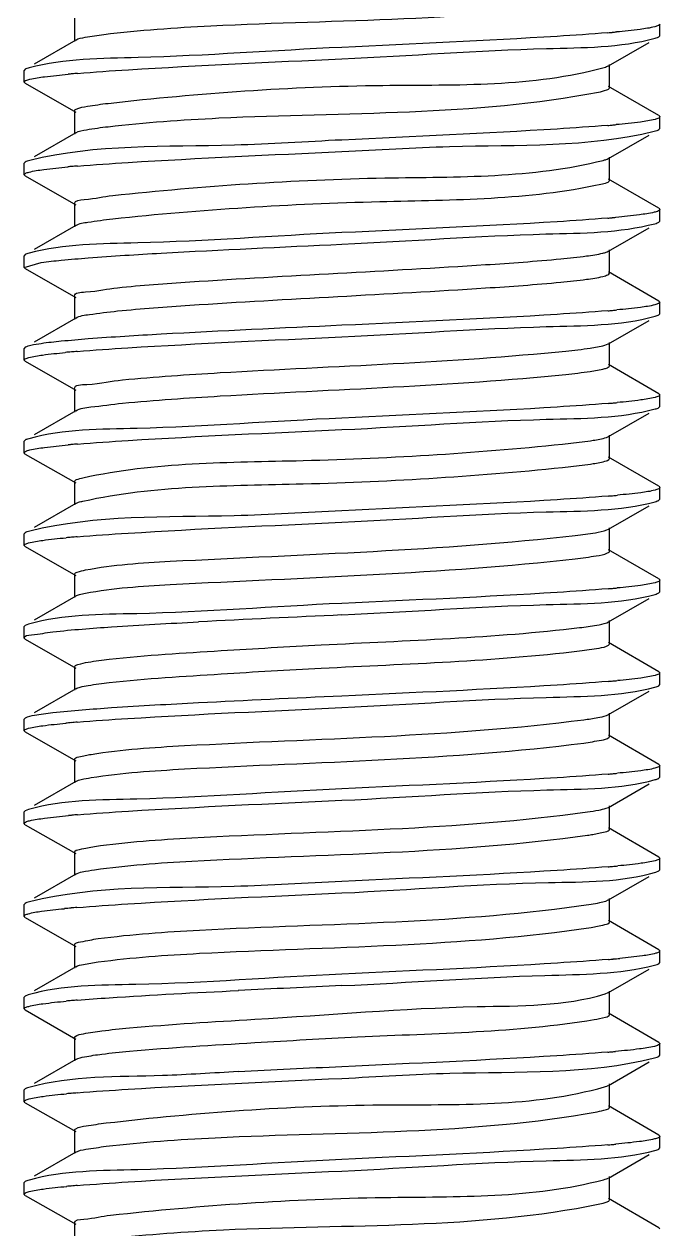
# Model space of a CAD drawing. Extents: x 1247970 to 1725648, y 860327 to 1277876.
# Drawn here: x 1330866.7 to 1330928.2, y 1200200.3 to 1200316.9 of the extents above; entities that cross this region are included whole.
import ezdxf

# ---------------------------------------------------------------- set-up
doc = ezdxf.new("R2010")
doc.units = 0
doc.header["$LTSCALE"] = 1000
doc.header["$MEASUREMENT"] = 0
doc.layers.get('0').update_dxf_attribs({"color": 254})
doc.layers.add('TK', color=4, linetype='Continuous')

# ---------------------------------------------------------------- blocks, each defined once
blk = doc.blocks.new('A$C63786A89')
at = {"linetype": 'Continuous'}
for p, q in [((-2145.46, 7673.76), (-2145.46, 7671.5)), ((-2088.8, 7672.06), (-2088.8, 7673.18)), ((-2088.9, 7671.94), (-2088.8, 7672.06)), ((-2145.34, 7671.64), (-2149.36, 7669.31)), ((-2093.79, 7669.14), (-2089.85, 7671.4)), ((-2150.23, 7668.81), (-2150.33, 7668.69)), ((-2150.33, 7667.57), (-2150.33, 7668.69)), ((-2093.67, 7667.02), (-2093.67, 7669.27)), ((-2150.23, 7667.46), (-2150.33, 7667.57)), ((-2150.23, 7667.46), (-2145.34, 7664.65)), ((-2088.9, 7664.32), (-2093.79, 7667.15)), ((-2145.46, 7664.79), (-2145.46, 7662.53)), ((-2088.9, 7664.32), (-2088.8, 7664.21)), ((-2088.8, 7663.09), (-2088.8, 7664.21)), ((-2145.34, 7662.67), (-2149.36, 7660.34)), ((-2088.9, 7662.97), (-2088.8, 7663.09)), ((-2093.79, 7660.16), (-2089.85, 7662.43)), ((-2093.67, 7658.04), (-2093.67, 7660.3)), ((-2150.23, 7659.83), (-2150.33, 7659.72)), ((-2150.33, 7658.6), (-2150.33, 7659.72)), ((-2150.23, 7658.48), (-2150.33, 7658.6)), ((-2150.23, 7658.48), (-2145.34, 7655.68)), ((-2088.9, 7655.35), (-2093.79, 7658.18)), ((-2145.46, 7655.81), (-2145.46, 7653.56)), ((-2088.9, 7655.35), (-2088.8, 7655.23)), ((-2088.8, 7654.11), (-2088.8, 7655.23)), ((-2145.34, 7653.69), (-2149.36, 7651.36)), ((-2093.79, 7651.19), (-2089.85, 7653.46)), ((-2088.9, 7654), (-2088.8, 7654.11)), ((-2093.67, 7649.07), (-2093.67, 7651.33)), ((-2150.23, 7650.86), (-2150.33, 7650.75)), ((-2150.33, 7649.63), (-2150.33, 7650.75)), ((-2150.33, 7649.63), (-2148.67, 7650.1)), ((-2150.23, 7649.51), (-2150.33, 7649.63)), ((-2150.23, 7649.51), (-2145.34, 7646.7)), ((-2088.9, 7646.37), (-2093.79, 7649.21)), ((-2145.46, 7646.84), (-2145.46, 7644.59)), ((-2088.9, 7646.37), (-2088.8, 7646.26)), ((-2088.8, 7645.14), (-2088.8, 7646.26)), ((-2088.9, 7645.02), (-2088.8, 7645.14)), ((-2145.34, 7644.72), (-2149.36, 7642.39)), ((-2093.79, 7642.22), (-2089.85, 7644.48)), ((-2150.23, 7641.89), (-2150.33, 7641.77)), ((-2150.33, 7640.65), (-2150.33, 7641.77)), ((-2094.14, 7642.09), (-2093.8, 7642.22)), ((-2093.67, 7640.1), (-2093.67, 7642.35)), ((-2150.23, 7640.54), (-2150.33, 7640.65)), ((-2150.23, 7640.54), (-2145.34, 7637.73)), ((-2088.9, 7637.4), (-2093.79, 7640.23)), ((-2145.46, 7637.87), (-2145.46, 7635.61)), ((-2088.9, 7637.4), (-2088.8, 7637.29)), ((-2088.8, 7636.17), (-2088.8, 7637.29)), ((-2145.34, 7635.75), (-2149.36, 7633.42)), ((-2088.9, 7636.05), (-2088.8, 7636.17)), ((-2093.79, 7633.24), (-2089.85, 7635.51)), ((-2150.23, 7632.91), (-2150.33, 7632.8)), ((-2150.33, 7631.68), (-2150.33, 7632.8)), ((-2093.98, 7633.16), (-2093.79, 7633.24)), ((-2093.67, 7631.13), (-2093.67, 7633.38)), ((-2150.23, 7631.56), (-2150.33, 7631.68)), ((-2150.23, 7631.56), (-2145.34, 7628.76)), ((-2088.9, 7628.43), (-2093.79, 7631.26)), ((-2145.46, 7628.9), (-2145.46, 7626.64)), ((-2088.9, 7628.43), (-2088.8, 7628.31)), ((-2088.8, 7627.19), (-2088.8, 7628.31)), ((-2145.34, 7626.78), (-2149.36, 7624.45)), ((-2093.79, 7624.27), (-2089.85, 7626.54)), ((-2088.9, 7627.08), (-2088.8, 7627.19)), ((-2093.93, 7624.21), (-2093.79, 7624.27)), ((-2093.67, 7622.15), (-2093.67, 7624.41)), ((-2150.23, 7623.94), (-2150.33, 7623.83)), ((-2150.33, 7622.71), (-2150.33, 7623.83)), ((-2150.23, 7622.59), (-2150.33, 7622.71)), ((-2150.23, 7622.59), (-2145.34, 7619.79)), ((-2088.9, 7619.46), (-2093.79, 7622.29)), ((-2145.46, 7619.92), (-2145.46, 7617.67)), ((-2088.9, 7619.46), (-2088.8, 7619.34)), ((-2088.9, 7618.11), (-2088.8, 7618.22)), ((-2088.8, 7618.22), (-2088.8, 7619.34)), ((-2145.34, 7617.8), (-2149.36, 7615.47)), ((-2093.79, 7615.3), (-2089.85, 7617.57)), ((-2150.23, 7614.97), (-2150.33, 7614.85)), ((-2150.33, 7613.73), (-2150.33, 7614.85)), ((-2149.91, 7615.09), (-2150.23, 7614.97)), ((-2093.95, 7615.23), (-2093.79, 7615.3)), ((-2093.67, 7613.18), (-2093.67, 7615.44)), ((-2150.23, 7613.62), (-2150.33, 7613.73)), ((-2150.23, 7613.62), (-2145.34, 7610.81)), ((-2088.9, 7610.48), (-2093.79, 7613.32)), ((-2093.77, 7613.06), (-2093.7, 7613.11)), ((-2093.7, 7613.11), (-2093.68, 7613.18)), ((-2145.46, 7610.95), (-2145.46, 7608.69)), ((-2088.9, 7610.48), (-2088.8, 7610.37)), ((-2088.8, 7609.25), (-2088.8, 7610.37)), ((-2088.9, 7609.13), (-2088.8, 7609.25)), ((-2145.34, 7608.83), (-2149.36, 7606.5)), ((-2093.79, 7606.33), (-2089.85, 7608.59)), ((-2150.23, 7606), (-2150.33, 7605.88)), ((-2150.33, 7604.76), (-2150.33, 7605.88)), ((-2093.98, 7606.25), (-2093.79, 7606.33)), ((-2093.67, 7604.21), (-2093.67, 7606.46)), ((-2150.23, 7604.65), (-2150.33, 7604.76)), ((-2150.23, 7604.65), (-2145.34, 7601.84)), ((-2088.9, 7601.51), (-2093.79, 7604.34)), ((-2093.71, 7604.13), (-2093.67, 7604.21)), ((-2145.46, 7601.98), (-2145.46, 7599.72)), ((-2088.9, 7601.51), (-2088.8, 7601.4)), ((-2088.8, 7600.28), (-2088.8, 7601.4)), ((-2145.34, 7599.86), (-2149.36, 7597.53)), ((-2093.79, 7597.35), (-2089.85, 7599.62)), ((-2088.9, 7600.16), (-2088.8, 7600.28)), ((-2094.01, 7597.26), (-2093.79, 7597.35)), ((-2093.67, 7595.23), (-2093.67, 7597.49)), ((-2150.23, 7597.02), (-2150.33, 7596.91)), ((-2150.33, 7595.79), (-2150.33, 7596.91)), ((-2149.9, 7597.15), (-2150.23, 7597.02)), ((-2150.23, 7595.67), (-2150.33, 7595.79)), ((-2150.23, 7595.67), (-2145.34, 7592.87)), ((-2088.9, 7592.54), (-2093.79, 7595.37)), ((-2145.46, 7593), (-2145.46, 7590.75)), ((-2088.9, 7592.54), (-2088.8, 7592.42)), ((-2088.8, 7591.3), (-2088.8, 7592.42)), ((-2145.34, 7590.88), (-2149.36, 7588.55)), ((-2093.79, 7588.38), (-2089.85, 7590.65)), ((-2089.19, 7591.08), (-2088.91, 7591.19)), ((-2088.9, 7591.19), (-2088.8, 7591.3)), ((-2150.23, 7588.05), (-2150.33, 7587.94)), ((-2150.33, 7586.82), (-2150.33, 7587.94)), ((-2094.05, 7588.28), (-2093.8, 7588.38)), ((-2093.67, 7586.26), (-2093.67, 7588.52)), ((-2150.23, 7586.7), (-2150.33, 7586.82)), ((-2150.23, 7586.7), (-2145.34, 7583.89)), ((-2088.9, 7583.56), (-2093.79, 7586.4)), ((-2145.46, 7584.03), (-2145.46, 7581.78)), ((-2088.9, 7583.56), (-2088.8, 7583.45)), ((-2088.8, 7582.33), (-2088.8, 7583.45)), ((-2088.9, 7582.21), (-2088.8, 7582.33)), ((-2145.34, 7581.91), (-2149.36, 7579.58)), ((-2093.79, 7579.41), (-2089.85, 7581.67)), ((-2150.23, 7579.08), (-2150.33, 7578.96)), ((-2150.33, 7577.84), (-2150.33, 7578.96)), ((-2149.94, 7579.19), (-2150.23, 7579.08)), ((-2094.1, 7579.29), (-2093.8, 7579.41)), ((-2093.67, 7577.29), (-2093.67, 7579.54)), ((-2150.23, 7577.73), (-2150.33, 7577.84)), ((-2150.23, 7577.73), (-2145.34, 7574.92)), ((-2088.9, 7574.59), (-2093.79, 7577.42)), ((-2145.46, 7575.06), (-2145.46, 7572.8)), ((-2088.9, 7574.59), (-2088.8, 7574.48)), ((-2088.8, 7573.36), (-2088.8, 7574.48)), ((-2145.34, 7572.94), (-2149.36, 7570.61)), ((-2088.9, 7573.24), (-2088.8, 7573.36)), ((-2093.79, 7570.43), (-2089.85, 7572.7)), ((-2093.67, 7568.32), (-2093.67, 7570.57)), ((-2150.23, 7570.1), (-2150.33, 7569.99)), ((-2150.33, 7568.87), (-2150.33, 7569.99)), ((-2150.23, 7568.75), (-2150.33, 7568.87)), ((-2150.23, 7568.75), (-2145.34, 7565.95)), ((-2088.9, 7565.62), (-2093.79, 7568.45)), ((-2145.46, 7566.09), (-2145.46, 7563.83)), ((-2088.9, 7565.62), (-2088.8, 7565.5)), ((-2088.8, 7564.38), (-2088.8, 7565.5)), ((-2145.34, 7563.97), (-2149.36, 7561.64)), ((-2093.79, 7561.46), (-2089.85, 7563.73)), ((-2088.9, 7564.27), (-2088.8, 7564.38)), ((-2150.23, 7561.13), (-2150.33, 7561.02)), ((-2093.67, 7559.34), (-2093.67, 7561.6)), ((-2150.33, 7559.9), (-2150.33, 7561.02)), ((-2150.23, 7559.78), (-2150.33, 7559.9)), ((-2150.23, 7559.78), (-2145.34, 7556.98)), ((-2088.9, 7556.65), (-2093.79, 7559.48)), ((-2145.46, 7557.11), (-2145.46, 7554.86)), ((-2088.9, 7556.65), (-2088.8, 7556.53))]:
    blk.add_line(p, q, dxfattribs=at)
for centre, radius, start, end in [((-2104.19, 7794.73), 122.82, 274.8381, 275.0339), ((-2102.76, 7778.51), 106.53, 275.0336, 275.2521), ((-2134.69, 7543.1), 125.75, 94.7803, 95.0246), ((-2136.25, 7560.85), 107.93, 95.0262, 95.2196), ((-2104.2, 7785.81), 122.88, 274.8375, 275.0325), ((-2102.79, 7769.86), 106.86, 275.0324, 275.2433), ((-2136.34, 7552.87), 106.94, 95.0306, 95.2432), ((-2134.72, 7534.49), 125.39, 94.7835, 95.0294), ((-2104.23, 7777.24), 123.28, 274.8336, 275.0273), ((-2102.89, 7761.97), 107.94, 275.0276, 275.2181), ((-2104.17, 7767.57), 122.58, 274.8407, 275.0379), ((-2102.69, 7750.76), 105.7, 275.0371, 275.273), ((-2136.81, 7540.2), 101.64, 95.0519, 95.3822), ((-2134.83, 7517.83), 124.09, 94.7947, 95.0536), ((-2104.14, 7758.31), 122.29, 274.8438, 275.0424), ((-2102.6, 7740.83), 104.74, 275.0412, 275.2973), ((-2136.27, 7525.23), 107.66, 95.0273, 95.2265), ((-2134.7, 7507.28), 125.68, 94.7809, 95.0259), ((-2102.57, 7731.55), 104.43, 275.0424, 275.3055), ((-2104.14, 7749.26), 122.21, 274.8446, 275.0438), ((-2136.66, 7520.56), 103.34, 95.0456, 95.3349), ((-2134.81, 7499.6), 124.38, 94.793, 95.0462), ((-2104.15, 7740.41), 122.33, 274.8434, 275.0417), ((-2102.61, 7723.03), 104.89, 275.0406, 275.2934), ((-2006.94, 5132.9), 2485.63, 92.59713, 92.91783), ((-2104.14, 7731.37), 122.26, 274.8441, 275.0429), ((-2102.59, 7713.79), 104.62, 275.0417, 275.3005), ((-2006.94, 5125.05), 2485.63, 92.59713, 92.91783), ((-2136.74, 7503.53), 102.42, 95.0489, 95.3603), ((-2134.82, 7481.79), 124.24, 94.7936, 95.0501), ((-2104.14, 7722.39), 122.26, 274.8441, 275.0431), ((-2102.59, 7704.78), 104.58, 275.0418, 275.3018), ((-2136.19, 7488.35), 108.65, 95.0232, 95.2026), ((-2134.67, 7471.1), 125.97, 94.778, 95.0214), ((-2099.49, 7621.3), 26.9, 277.861, 278.9595), ((-2104.12, 7713.14), 121.98, 274.8467, 275.048), ((-2102.49, 7694.74), 103.51, 275.0461, 275.3297), ((-2137.01, 7488.52), 99.47, 95.061, 95.4411), ((-2134.9, 7464.72), 123.37, 94.8022, 95.0644), ((-2104.01, 7702.95), 120.76, 274.8596, 275.0681), ((-2102.11, 7681.6), 99.32, 275.0631, 275.4435), ((-1947.56, 3836.04), 3748, 92.63046, 92.78407), ((-2136.63, 7475.45), 103.59, 95.047, 95.3287), ((-2134.82, 7454.94), 124.18, 94.795, 95.0474), ((-2104.25, 7696.73), 123.52, 274.8308, 275.0237), ((-2102.96, 7682.01), 108.74, 275.0242, 275.1987), ((-1947.56, 3828.18), 3748, 92.63046, 92.78407), ((-2136.56, 7465.59), 104.48, 95.0407, 95.3058), ((-2134.78, 7445.38), 124.76, 94.7892, 95.0407), ((-2104.23, 7687.53), 123.3, 274.8333, 275.0272), ((-2102.89, 7672.27), 107.98, 275.0275, 275.2174), ((-2136.55, 7456.5), 104.6, 95.0403, 95.3027), ((-2134.78, 7436.4), 124.77, 94.7894, 95.0402)]:
    blk.add_arc(centre, radius, start, end, dxfattribs=at)
for points, knots in [([(-2142.62, 7672.18), (-2139.18, 7672.6), (-2123.31, 7673.71), (-2107.29, 7673.41), (-2095.03, 7675.53)], [0, 0, 0, 0, 0.218003, 1, 1, 1, 1]), ([(-2088.8, 7673.18), (-2088.8, 7673.12), (-2089.01, 7672.99), (-2089.18, 7672.95), (-2089.3, 7672.92)], [0, 0, 0, 0, 0.311888, 1, 1, 1, 1]), ([(-2145.34, 7671.64), (-2145.07, 7671.8), (-2144.13, 7671.96), (-2143.22, 7672.11), (-2142.62, 7672.18)], [0, 0, 0, 0, 0.345138, 1, 1, 1, 1]), ([(-2093.83, 7672.35), (-2095.47, 7672.21), (-2104.04, 7671.63), (-2112.63, 7671.26), (-2119.57, 7670.93)], [0, 0, 0, 0, 0.191341, 1, 1, 1, 1]), ([(-2089.3, 7672.92), (-2089.77, 7672.8), (-2091.01, 7672.62), (-2092.25, 7672.49), (-2093.01, 7672.42)], [0, 0, 0, 0, 0.384703, 1, 1, 1, 1]), ([(-2089.27, 7671.81), (-2089.19, 7671.83), (-2089.07, 7671.87), (-2088.95, 7671.92), (-2088.91, 7671.94)], [0, 0, 0, 0, 0.579866, 1, 1, 1, 1]), ([(-2119.57, 7670.93), (-2126.15, 7670.63), (-2136.18, 7669.85), (-2146.43, 7669.84), (-2149.84, 7668.95)], [0, 0, 0, 0, 0.650962, 1, 1, 1, 1]), ([(-2119.57, 7669.82), (-2112.97, 7670.12), (-2102.94, 7670.92), (-2092.67, 7670.9), (-2089.27, 7671.81)], [0, 0, 0, 0, 0.65221, 1, 1, 1, 1]), ([(-2145.17, 7668.41), (-2143.53, 7668.55), (-2135, 7669.12), (-2126.46, 7669.5), (-2119.57, 7669.82)], [0, 0, 0, 0, 0.192343, 1, 1, 1, 1]), ([(-2149.84, 7668.95), (-2149.92, 7668.93), (-2150.05, 7668.89), (-2150.18, 7668.83), (-2150.23, 7668.81)], [0, 0, 0, 0, 0.583547, 1, 1, 1, 1]), ([(-2142.2, 7665.51), (-2133.38, 7666.51), (-2117.46, 7667.65), (-2101.11, 7667.08), (-2094.2, 7668.99)], [0, 0, 0, 0, 0.553342, 1, 1, 1, 1]), ([(-2094.2, 7668.99), (-2094.12, 7669.01), (-2093.98, 7669.05), (-2093.85, 7669.11), (-2093.8, 7669.14)], [0, 0, 0, 0, 0.576604, 1, 1, 1, 1]), ([(-2150.33, 7667.57), (-2150.33, 7667.64), (-2150.1, 7667.76), (-2149.92, 7667.81), (-2149.78, 7667.84)], [0, 0, 0, 0, 0.308588, 1, 1, 1, 1]), ([(-2149.78, 7667.84), (-2149.31, 7667.96), (-2148.07, 7668.13), (-2146.83, 7668.26), (-2146.07, 7668.33)], [0, 0, 0, 0, 0.388326, 1, 1, 1, 1]), ([(-2142.2, 7663.25), (-2138.64, 7663.66), (-2122.83, 7664.8), (-2106.81, 7664.29), (-2094.76, 7666.6)], [0, 0, 0, 0, 0.226252, 1, 1, 1, 1]), ([(-2094.76, 7666.6), (-2094.49, 7666.65), (-2094.17, 7666.73), (-2093.68, 7666.9), (-2093.68, 7667.02)], [0, 0, 0, 0, 0.70944, 1, 1, 1, 1]), ([(-2145.46, 7664.79), (-2145.46, 7664.82), (-2145.41, 7664.89), (-2145.33, 7664.93), (-2145.29, 7664.95)], [0, 0, 0, 0, 0.376387, 1, 1, 1, 1]), ([(-2145.29, 7664.95), (-2144.95, 7665.11), (-2143.9, 7665.29), (-2142.87, 7665.43), (-2142.2, 7665.51)], [0, 0, 0, 0, 0.353774, 1, 1, 1, 1]), ([(-2089.27, 7663.96), (-2089.73, 7663.83), (-2090.99, 7663.65), (-2092.25, 7663.52), (-2093.03, 7663.45)], [0, 0, 0, 0, 0.380889, 1, 1, 1, 1]), ([(-2088.81, 7664.21), (-2088.8, 7664.15), (-2088.99, 7664.03), (-2089.15, 7663.99), (-2089.27, 7663.96)], [0, 0, 0, 0, 0.314748, 1, 1, 1, 1]), ([(-2145.34, 7662.67), (-2145.03, 7662.85), (-2143.94, 7663.01), (-2142.9, 7663.18), (-2142.2, 7663.25)], [0, 0, 0, 0, 0.34041, 1, 1, 1, 1]), ([(-2093.83, 7663.38), (-2095.47, 7663.24), (-2104.04, 7662.66), (-2112.63, 7662.28), (-2119.57, 7661.96)], [0, 0, 0, 0, 0.191363, 1, 1, 1, 1]), ([(-2119.57, 7660.84), (-2116.1, 7661), (-2106.05, 7661.68), (-2095.78, 7661.23), (-2089.35, 7662.81)], [0, 0, 0, 0, 0.344288, 1, 1, 1, 1]), ([(-2089.35, 7662.81), (-2089.26, 7662.84), (-2089.11, 7662.88), (-2088.96, 7662.94), (-2088.91, 7662.97)], [0, 0, 0, 0, 0.589096, 1, 1, 1, 1]), ([(-2119.57, 7661.96), (-2123.04, 7661.8), (-2133.08, 7661.12), (-2143.36, 7661.57), (-2149.78, 7659.99)], [0, 0, 0, 0, 0.34432, 1, 1, 1, 1]), ([(-2145.18, 7659.44), (-2143.54, 7659.57), (-2135.01, 7660.15), (-2126.47, 7660.52), (-2119.57, 7660.84)], [0, 0, 0, 0, 0.192293, 1, 1, 1, 1]), ([(-2149.78, 7659.99), (-2149.87, 7659.97), (-2150.03, 7659.92), (-2150.18, 7659.87), (-2150.23, 7659.83)], [0, 0, 0, 0, 0.589837, 1, 1, 1, 1]), ([(-2149.86, 7658.85), (-2149.4, 7658.97), (-2148.14, 7659.15), (-2146.89, 7659.28), (-2146.11, 7659.36)], [0, 0, 0, 0, 0.38146, 1, 1, 1, 1]), ([(-2141.76, 7656.59), (-2133.02, 7657.52), (-2117.26, 7658.61), (-2101.15, 7658.26), (-2094.3, 7659.99)], [0, 0, 0, 0, 0.554427, 1, 1, 1, 1]), ([(-2094.3, 7659.99), (-2094.2, 7660.01), (-2094.03, 7660.06), (-2093.86, 7660.13), (-2093.8, 7660.16)], [0, 0, 0, 0, 0.58649, 1, 1, 1, 1]), ([(-2150.33, 7658.6), (-2150.33, 7658.66), (-2150.14, 7658.78), (-2149.98, 7658.82), (-2149.86, 7658.85)], [0, 0, 0, 0, 0.314357, 1, 1, 1, 1]), ([(-2094.53, 7657.68), (-2094.31, 7657.72), (-2094.05, 7657.78), (-2093.68, 7657.95), (-2093.68, 7658.04)], [0, 0, 0, 0, 0.701541, 1, 1, 1, 1]), ([(-2141.76, 7654.33), (-2133.17, 7655.25), (-2117.45, 7656.22), (-2101.51, 7656.16), (-2094.53, 7657.68)], [0, 0, 0, 0, 0.547202, 1, 1, 1, 1]), ([(-2145.46, 7655.81), (-2145.46, 7656.15), (-2143.56, 7656.21), (-2142.68, 7656.49), (-2141.76, 7656.59)], [0, 0, 0, 0, 0.267763, 1, 1, 1, 1]), ([(-2093.84, 7654.4), (-2095.48, 7654.26), (-2104.05, 7653.68), (-2112.63, 7653.31), (-2119.57, 7652.99)], [0, 0, 0, 0, 0.191421, 1, 1, 1, 1]), ([(-2089.35, 7654.96), (-2089.83, 7654.85), (-2091.07, 7654.67), (-2092.31, 7654.54), (-2093.07, 7654.47)], [0, 0, 0, 0, 0.388384, 1, 1, 1, 1]), ([(-2088.8, 7655.23), (-2088.81, 7655.17), (-2089.04, 7655.04), (-2089.21, 7655), (-2089.35, 7654.96)], [0, 0, 0, 0, 0.308451, 1, 1, 1, 1]), ([(-2145.34, 7653.69), (-2144.99, 7653.9), (-2143.74, 7654.06), (-2142.56, 7654.24), (-2141.76, 7654.33)], [0, 0, 0, 0, 0.336233, 1, 1, 1, 1]), ([(-2119.57, 7651.87), (-2112.99, 7652.17), (-2102.96, 7652.96), (-2092.71, 7652.96), (-2089.29, 7653.86)], [0, 0, 0, 0, 0.650962, 1, 1, 1, 1]), ([(-2089.29, 7653.86), (-2089.21, 7653.88), (-2089.08, 7653.92), (-2088.95, 7653.97), (-2088.91, 7654)], [0, 0, 0, 0, 0.582694, 1, 1, 1, 1]), ([(-2119.57, 7652.99), (-2126.16, 7652.68), (-2136.19, 7651.89), (-2146.46, 7651.91), (-2149.86, 7651)], [0, 0, 0, 0, 0.651902, 1, 1, 1, 1]), ([(-2149.86, 7651), (-2149.94, 7650.98), (-2150.06, 7650.94), (-2150.18, 7650.89), (-2150.23, 7650.86)], [0, 0, 0, 0, 0.581418, 1, 1, 1, 1]), ([(-2098.4, 7650.45), (-2097.57, 7650.53), (-2096.2, 7650.68), (-2094.84, 7650.88), (-2094.32, 7651.01)], [0, 0, 0, 0, 0.6077, 1, 1, 1, 1]), ([(-2094.32, 7651.01), (-2094.21, 7651.04), (-2094.03, 7651.08), (-2093.86, 7651.15), (-2093.8, 7651.19)], [0, 0, 0, 0, 0.587987, 1, 1, 1, 1]), ([(-2148.67, 7650.1), (-2148.03, 7650.19), (-2146.51, 7650.36), (-2144.99, 7650.48), (-2144.12, 7650.55)], [0, 0, 0, 0, 0.425828, 1, 1, 1, 1]), ([(-2134.3, 7648.22), (-2124.76, 7648.86), (-2112.78, 7649.38), (-2100.82, 7650.22), (-2098.4, 7650.45)], [0, 0, 0, 0, 0.797278, 1, 1, 1, 1]), ([(-2098.4, 7648.2), (-2097.57, 7648.28), (-2096.2, 7648.42), (-2094.84, 7648.62), (-2094.32, 7648.75)], [0, 0, 0, 0, 0.6077, 1, 1, 1, 1]), ([(-2094.32, 7648.75), (-2094.15, 7648.79), (-2093.94, 7648.85), (-2093.68, 7649), (-2093.68, 7649.07)], [0, 0, 0, 0, 0.690882, 1, 1, 1, 1]), ([(-2145.46, 7646.84), (-2145.46, 7647.22), (-2143.31, 7647.24), (-2142.33, 7647.56), (-2141.29, 7647.66)], [0, 0, 0, 0, 0.266519, 1, 1, 1, 1]), ([(-2134.3, 7645.96), (-2124.76, 7646.6), (-2112.78, 7647.13), (-2100.82, 7647.96), (-2098.4, 7648.2)], [0, 0, 0, 0, 0.797278, 1, 1, 1, 1]), ([(-2088.8, 7646.26), (-2088.8, 7646.2), (-2089.01, 7646.08), (-2089.17, 7646.04), (-2089.29, 7646)], [0, 0, 0, 0, 0.313096, 1, 1, 1, 1]), ([(-2145.34, 7644.72), (-2144.95, 7644.95), (-2143.54, 7645.12), (-2142.21, 7645.31), (-2141.29, 7645.41)], [0, 0, 0, 0, 0.332038, 1, 1, 1, 1]), ([(-2093.83, 7645.43), (-2095.46, 7645.29), (-2104.04, 7644.71), (-2112.63, 7644.34), (-2119.57, 7644.02)], [0, 0, 0, 0, 0.191291, 1, 1, 1, 1]), ([(-2089.29, 7646), (-2089.75, 7645.88), (-2090.98, 7645.71), (-2092.21, 7645.58), (-2092.97, 7645.51)], [0, 0, 0, 0, 0.383824, 1, 1, 1, 1]), ([(-2119.57, 7642.9), (-2112.98, 7643.2), (-2102.95, 7643.99), (-2092.68, 7643.98), (-2089.27, 7644.89)], [0, 0, 0, 0, 0.651778, 1, 1, 1, 1]), ([(-2089.27, 7644.89), (-2089.2, 7644.91), (-2089.08, 7644.95), (-2088.95, 7645), (-2088.91, 7645.02)], [0, 0, 0, 0, 0.580888, 1, 1, 1, 1]), ([(-2145.21, 7641.49), (-2143.57, 7641.63), (-2135.03, 7642.2), (-2126.48, 7642.58), (-2119.57, 7642.9)], [0, 0, 0, 0, 0.192007, 1, 1, 1, 1]), ([(-2148.67, 7642.24), (-2149.01, 7642.2), (-2149.53, 7642.1), (-2150.07, 7641.98), (-2150.23, 7641.89)], [0, 0, 0, 0, 0.641546, 1, 1, 1, 1]), ([(-2144.12, 7642.7), (-2144.99, 7642.63), (-2146.51, 7642.5), (-2148.03, 7642.34), (-2148.67, 7642.24)], [0, 0, 0, 0, 0.574172, 1, 1, 1, 1]), ([(-2097.9, 7641.53), (-2097.12, 7641.61), (-2095.86, 7641.75), (-2094.6, 7641.95), (-2094.14, 7642.09)], [0, 0, 0, 0, 0.618005, 1, 1, 1, 1]), ([(-2150.33, 7640.65), (-2150.33, 7640.71), (-2150.15, 7640.83), (-2150, 7640.86), (-2149.89, 7640.9)], [0, 0, 0, 0, 0.317389, 1, 1, 1, 1]), ([(-2149.89, 7640.9), (-2149.45, 7641.02), (-2148.27, 7641.19), (-2147.08, 7641.32), (-2146.35, 7641.39)], [0, 0, 0, 0, 0.381485, 1, 1, 1, 1]), ([(-2140.8, 7638.74), (-2137.66, 7639.04), (-2123.36, 7640), (-2109.02, 7640.41), (-2097.9, 7641.53)], [0, 0, 0, 0, 0.219977, 1, 1, 1, 1]), ([(-2140.8, 7636.48), (-2137.66, 7636.78), (-2123.36, 7637.74), (-2109.02, 7638.15), (-2097.9, 7639.27)], [0, 0, 0, 0, 0.219977, 1, 1, 1, 1]), ([(-2097.9, 7639.27), (-2097.12, 7639.35), (-2095.86, 7639.5), (-2094.6, 7639.69), (-2094.14, 7639.83)], [0, 0, 0, 0, 0.618005, 1, 1, 1, 1]), ([(-2094.14, 7639.83), (-2094.02, 7639.86), (-2093.86, 7639.91), (-2093.68, 7640.04), (-2093.68, 7640.1)], [0, 0, 0, 0, 0.67624, 1, 1, 1, 1]), ([(-2145.46, 7637.87), (-2145.46, 7638.29), (-2143.05, 7638.26), (-2141.96, 7638.63), (-2140.8, 7638.74)], [0, 0, 0, 0, 0.26635, 1, 1, 1, 1]), ([(-2089.27, 7637.04), (-2089.73, 7636.92), (-2090.95, 7636.74), (-2092.17, 7636.61), (-2092.93, 7636.54)], [0, 0, 0, 0, 0.38272, 1, 1, 1, 1]), ([(-2088.8, 7637.29), (-2088.8, 7637.23), (-2089, 7637.11), (-2089.15, 7637.07), (-2089.27, 7637.04)], [0, 0, 0, 0, 0.314571, 1, 1, 1, 1]), ([(-2145.34, 7635.75), (-2144.91, 7636), (-2143.32, 7636.16), (-2141.83, 7636.38), (-2140.8, 7636.48)], [0, 0, 0, 0, 0.329372, 1, 1, 1, 1]), ([(-2093.82, 7636.46), (-2095.46, 7636.32), (-2104.03, 7635.74), (-2112.62, 7635.37), (-2119.57, 7635.04)], [0, 0, 0, 0, 0.191234, 1, 1, 1, 1]), ([(-2119.57, 7633.92), (-2112.98, 7634.23), (-2102.94, 7635.02), (-2092.68, 7635.01), (-2089.27, 7635.92)], [0, 0, 0, 0, 0.651954, 1, 1, 1, 1]), ([(-2089.27, 7635.92), (-2089.2, 7635.94), (-2089.07, 7635.97), (-2088.95, 7636.02), (-2088.91, 7636.05)], [0, 0, 0, 0, 0.580514, 1, 1, 1, 1]), ([(-2119.57, 7635.04), (-2126.18, 7634.74), (-2136.21, 7633.92), (-2146.5, 7633.97), (-2149.89, 7633.04)], [0, 0, 0, 0, 0.65333, 1, 1, 1, 1]), ([(-2145.17, 7632.52), (-2143.53, 7632.66), (-2135, 7633.23), (-2126.46, 7633.6), (-2119.57, 7633.92)], [0, 0, 0, 0, 0.192326, 1, 1, 1, 1]), ([(-2149.89, 7633.04), (-2149.96, 7633.02), (-2150.07, 7632.99), (-2150.19, 7632.94), (-2150.23, 7632.91)], [0, 0, 0, 0, 0.578443, 1, 1, 1, 1]), ([(-2149.79, 7631.95), (-2149.32, 7632.07), (-2148.08, 7632.24), (-2146.84, 7632.37), (-2146.08, 7632.44)], [0, 0, 0, 0, 0.387416, 1, 1, 1, 1]), ([(-2144.64, 7629.26), (-2137.68, 7630.79), (-2121.74, 7630.7), (-2106.04, 7631.69), (-2097.43, 7632.6)], [0, 0, 0, 0, 0.451362, 1, 1, 1, 1]), ([(-2097.43, 7632.6), (-2096.7, 7632.68), (-2095.55, 7632.83), (-2094.39, 7633.02), (-2093.98, 7633.16)], [0, 0, 0, 0, 0.630031, 1, 1, 1, 1]), ([(-2150.33, 7631.68), (-2150.33, 7631.74), (-2150.11, 7631.87), (-2149.93, 7631.91), (-2149.79, 7631.95)], [0, 0, 0, 0, 0.309749, 1, 1, 1, 1]), ([(-2093.98, 7630.9), (-2093.9, 7630.93), (-2093.79, 7630.97), (-2093.68, 7631.08), (-2093.68, 7631.13)], [0, 0, 0, 0, 0.655934, 1, 1, 1, 1]), ([(-2144.64, 7627), (-2137.68, 7628.53), (-2121.74, 7628.45), (-2106.04, 7629.43), (-2097.43, 7630.35)], [0, 0, 0, 0, 0.451362, 1, 1, 1, 1]), ([(-2097.43, 7630.35), (-2096.7, 7630.42), (-2095.55, 7630.57), (-2094.39, 7630.76), (-2093.98, 7630.9)], [0, 0, 0, 0, 0.630031, 1, 1, 1, 1]), ([(-2145.46, 7628.9), (-2145.46, 7628.99), (-2145.1, 7629.15), (-2144.85, 7629.21), (-2144.64, 7629.26)], [0, 0, 0, 0, 0.299621, 1, 1, 1, 1]), ([(-2089.27, 7628.06), (-2089.73, 7627.94), (-2090.94, 7627.77), (-2092.16, 7627.64), (-2092.92, 7627.57)], [0, 0, 0, 0, 0.382556, 1, 1, 1, 1]), ([(-2088.8, 7628.31), (-2088.8, 7628.26), (-2089, 7628.14), (-2089.15, 7628.1), (-2089.27, 7628.06)], [0, 0, 0, 0, 0.31488, 1, 1, 1, 1]), ([(-2145.34, 7626.78), (-2145.26, 7626.82), (-2145.02, 7626.91), (-2144.78, 7626.97), (-2144.64, 7627)], [0, 0, 0, 0, 0.398444, 1, 1, 1, 1]), ([(-2093.82, 7627.49), (-2095.45, 7627.35), (-2104.03, 7626.77), (-2112.62, 7626.39), (-2119.57, 7626.07)], [0, 0, 0, 0, 0.191214, 1, 1, 1, 1]), ([(-2119.57, 7624.95), (-2112.98, 7625.26), (-2102.95, 7626.05), (-2092.68, 7626.04), (-2089.27, 7626.94)], [0, 0, 0, 0, 0.651823, 1, 1, 1, 1]), ([(-2089.27, 7626.94), (-2089.2, 7626.96), (-2089.07, 7627), (-2088.95, 7627.05), (-2088.91, 7627.08)], [0, 0, 0, 0, 0.580783, 1, 1, 1, 1]), ([(-2119.57, 7626.07), (-2123.04, 7625.91), (-2133.09, 7625.23), (-2143.37, 7625.7), (-2149.79, 7624.09)], [0, 0, 0, 0, 0.344688, 1, 1, 1, 1]), ([(-2149.79, 7624.09), (-2149.88, 7624.07), (-2150.03, 7624.03), (-2150.18, 7623.97), (-2150.23, 7623.94)], [0, 0, 0, 0, 0.588668, 1, 1, 1, 1]), ([(-2145.2, 7623.54), (-2143.56, 7623.68), (-2135.02, 7624.26), (-2126.47, 7624.63), (-2119.57, 7624.95)], [0, 0, 0, 0, 0.1921, 1, 1, 1, 1]), ([(-2096.99, 7623.68), (-2096.34, 7623.75), (-2095.32, 7623.89), (-2094.29, 7624.07), (-2093.93, 7624.21)], [0, 0, 0, 0, 0.632319, 1, 1, 1, 1]), ([(-2150.33, 7622.71), (-2150.33, 7622.76), (-2150.16, 7622.88), (-2150.02, 7622.92), (-2149.91, 7622.95)], [0, 0, 0, 0, 0.31846, 1, 1, 1, 1]), ([(-2149.91, 7622.95), (-2149.46, 7623.07), (-2148.24, 7623.25), (-2147.03, 7623.38), (-2146.27, 7623.45)], [0, 0, 0, 0, 0.378921, 1, 1, 1, 1]), ([(-2144.4, 7620.33), (-2141.71, 7620.86), (-2125.83, 7621.8), (-2110, 7622.21), (-2096.99, 7623.68)], [0, 0, 0, 0, 0.173251, 1, 1, 1, 1]), ([(-2096.99, 7621.42), (-2096.31, 7621.5), (-2095.27, 7621.65), (-2094.21, 7621.82), (-2093.86, 7621.98)], [0, 0, 0, 0, 0.644262, 1, 1, 1, 1]), ([(-2093.86, 7621.98), (-2093.81, 7622), (-2093.73, 7622.04), (-2093.68, 7622.12), (-2093.68, 7622.15)], [0, 0, 0, 0, 0.627791, 1, 1, 1, 1]), ([(-2144.4, 7618.08), (-2141.71, 7618.6), (-2125.83, 7619.55), (-2110, 7619.96), (-2096.99, 7621.42)], [0, 0, 0, 0, 0.173251, 1, 1, 1, 1]), ([(-2145.46, 7619.92), (-2145.46, 7620.03), (-2144.98, 7620.21), (-2144.67, 7620.28), (-2144.4, 7620.33)], [0, 0, 0, 0, 0.291428, 1, 1, 1, 1]), ([(-2093.82, 7618.51), (-2095.46, 7618.37), (-2104.03, 7617.79), (-2112.62, 7617.42), (-2119.57, 7617.1)], [0, 0, 0, 0, 0.191244, 1, 1, 1, 1]), ([(-2089.27, 7619.09), (-2089.73, 7618.97), (-2090.95, 7618.79), (-2092.18, 7618.66), (-2092.94, 7618.59)], [0, 0, 0, 0, 0.382567, 1, 1, 1, 1]), ([(-2088.8, 7619.34), (-2088.8, 7619.28), (-2089, 7619.16), (-2089.15, 7619.12), (-2089.27, 7619.09)], [0, 0, 0, 0, 0.314651, 1, 1, 1, 1]), ([(-2119.57, 7617.1), (-2126.19, 7616.79), (-2136.23, 7615.97), (-2146.53, 7616.04), (-2149.91, 7615.09)], [0, 0, 0, 0, 0.654129, 1, 1, 1, 1]), ([(-2145.34, 7617.8), (-2145.23, 7617.87), (-2144.92, 7617.97), (-2144.6, 7618.04), (-2144.4, 7618.08)], [0, 0, 0, 0, 0.386185, 1, 1, 1, 1]), ([(-2119.57, 7615.98), (-2112.98, 7616.28), (-2102.94, 7617.08), (-2092.68, 7617.06), (-2089.27, 7617.97)], [0, 0, 0, 0, 0.651849, 1, 1, 1, 1]), ([(-2089.27, 7617.97), (-2089.2, 7617.99), (-2089.07, 7618.03), (-2088.95, 7618.08), (-2088.91, 7618.11)], [0, 0, 0, 0, 0.580745, 1, 1, 1, 1]), ([(-2131.26, 7612.52), (-2128.04, 7612.72), (-2116.47, 7613.41), (-2104.87, 7613.76), (-2096.57, 7614.75)], [0, 0, 0, 0, 0.27875, 1, 1, 1, 1]), ([(-2096.57, 7614.75), (-2096.02, 7614.82), (-2095.14, 7614.94), (-2094.26, 7615.11), (-2093.95, 7615.23)], [0, 0, 0, 0, 0.623688, 1, 1, 1, 1]), ([(-2150.33, 7613.73), (-2150.34, 7613.99), (-2148.92, 7614.07), (-2148.26, 7614.27), (-2147.57, 7614.34)], [0, 0, 0, 0, 0.267412, 1, 1, 1, 1]), ([(-2144.14, 7611.41), (-2143.46, 7611.53), (-2139.18, 7612.05), (-2134.88, 7612.3), (-2131.26, 7612.52)], [0, 0, 0, 0, 0.160155, 1, 1, 1, 1]), ([(-2131.26, 7610.27), (-2128.04, 7610.47), (-2116.47, 7611.16), (-2104.87, 7611.5), (-2096.57, 7612.5)], [0, 0, 0, 0, 0.27875, 1, 1, 1, 1]), ([(-2096.57, 7612.5), (-2095.94, 7612.57), (-2095.02, 7612.73), (-2094.04, 7612.88), (-2093.77, 7613.06)], [0, 0, 0, 0, 0.661318, 1, 1, 1, 1]), ([(-2145.46, 7610.95), (-2145.46, 7611.08), (-2144.84, 7611.26), (-2144.47, 7611.35), (-2144.14, 7611.41)], [0, 0, 0, 0, 0.285582, 1, 1, 1, 1]), ([(-2144.14, 7609.15), (-2143.46, 7609.27), (-2139.18, 7609.79), (-2134.88, 7610.04), (-2131.26, 7610.27)], [0, 0, 0, 0, 0.160155, 1, 1, 1, 1]), ([(-2089.27, 7610.12), (-2089.73, 7610), (-2090.95, 7609.82), (-2092.17, 7609.69), (-2092.92, 7609.62)], [0, 0, 0, 0, 0.382664, 1, 1, 1, 1]), ([(-2088.8, 7610.37), (-2088.8, 7610.31), (-2089, 7610.19), (-2089.15, 7610.15), (-2089.27, 7610.12)], [0, 0, 0, 0, 0.314668, 1, 1, 1, 1]), ([(-2145.34, 7608.83), (-2145.21, 7608.91), (-2144.8, 7609.02), (-2144.39, 7609.11), (-2144.14, 7609.15)], [0, 0, 0, 0, 0.376113, 1, 1, 1, 1]), ([(-2093.82, 7609.54), (-2095.46, 7609.4), (-2104.03, 7608.82), (-2112.62, 7608.45), (-2119.57, 7608.12)], [0, 0, 0, 0, 0.191225, 1, 1, 1, 1]), ([(-2119.57, 7607.01), (-2112.98, 7607.31), (-2102.95, 7608.1), (-2092.68, 7608.09), (-2089.28, 7609)], [0, 0, 0, 0, 0.651763, 1, 1, 1, 1]), ([(-2089.28, 7609), (-2089.2, 7609.02), (-2089.08, 7609.05), (-2088.95, 7609.11), (-2088.91, 7609.13)], [0, 0, 0, 0, 0.580952, 1, 1, 1, 1]), ([(-2145.2, 7605.6), (-2143.57, 7605.74), (-2135.03, 7606.31), (-2126.47, 7606.68), (-2119.57, 7607.01)], [0, 0, 0, 0, 0.192049, 1, 1, 1, 1]), ([(-2147.57, 7606.49), (-2148.16, 7606.42), (-2149.04, 7606.29), (-2149.97, 7606.15), (-2150.23, 7606)], [0, 0, 0, 0, 0.660781, 1, 1, 1, 1]), ([(-2149.9, 7605), (-2149.45, 7605.13), (-2148.25, 7605.3), (-2147.06, 7605.43), (-2146.31, 7605.5)], [0, 0, 0, 0, 0.380446, 1, 1, 1, 1]), ([(-2143.85, 7602.48), (-2140.86, 7602.96), (-2124.94, 7604), (-2108.98, 7604.18), (-2096.18, 7605.83)], [0, 0, 0, 0, 0.18969, 1, 1, 1, 1]), ([(-2096.18, 7605.83), (-2095.72, 7605.89), (-2094.98, 7606), (-2094.25, 7606.15), (-2093.98, 7606.25)], [0, 0, 0, 0, 0.613704, 1, 1, 1, 1]), ([(-2150.33, 7604.76), (-2150.33, 7604.82), (-2150.16, 7604.93), (-2150.01, 7604.97), (-2149.9, 7605)], [0, 0, 0, 0, 0.31801, 1, 1, 1, 1]), ([(-2143.85, 7600.23), (-2140.86, 7600.7), (-2124.94, 7601.74), (-2108.98, 7601.93), (-2096.18, 7603.57)], [0, 0, 0, 0, 0.18969, 1, 1, 1, 1]), ([(-2096.18, 7603.57), (-2095.6, 7603.65), (-2094.82, 7603.81), (-2093.9, 7603.94), (-2093.71, 7604.13)], [0, 0, 0, 0, 0.682071, 1, 1, 1, 1]), ([(-2145.46, 7601.98), (-2145.46, 7602.14), (-2144.69, 7602.31), (-2144.25, 7602.42), (-2143.85, 7602.48)], [0, 0, 0, 0, 0.280519, 1, 1, 1, 1]), ([(-2089.28, 7601.14), (-2089.73, 7601.02), (-2090.95, 7600.85), (-2092.17, 7600.72), (-2092.92, 7600.65)], [0, 0, 0, 0, 0.382863, 1, 1, 1, 1]), ([(-2088.8, 7601.4), (-2088.8, 7601.34), (-2089, 7601.22), (-2089.15, 7601.18), (-2089.28, 7601.14)], [0, 0, 0, 0, 0.314499, 1, 1, 1, 1]), ([(-2145.34, 7599.86), (-2145.18, 7599.95), (-2144.67, 7600.08), (-2144.17, 7600.18), (-2143.85, 7600.23)], [0, 0, 0, 0, 0.36715, 1, 1, 1, 1]), ([(-2093.82, 7600.57), (-2095.46, 7600.43), (-2104.03, 7599.85), (-2112.62, 7599.47), (-2119.57, 7599.15)], [0, 0, 0, 0, 0.191221, 1, 1, 1, 1]), ([(-2119.57, 7598.03), (-2112.96, 7598.34), (-2102.93, 7599.14), (-2092.65, 7599.11), (-2089.26, 7600.03)], [0, 0, 0, 0, 0.652804, 1, 1, 1, 1]), ([(-2089.26, 7600.03), (-2089.19, 7600.05), (-2089.07, 7600.09), (-2088.95, 7600.13), (-2088.91, 7600.16)], [0, 0, 0, 0, 0.578655, 1, 1, 1, 1]), ([(-2119.57, 7599.15), (-2126.18, 7598.84), (-2136.22, 7598.03), (-2146.51, 7598.09), (-2149.9, 7597.15)], [0, 0, 0, 0, 0.653631, 1, 1, 1, 1]), ([(-2145.17, 7596.63), (-2143.53, 7596.77), (-2135, 7597.34), (-2126.46, 7597.71), (-2119.57, 7598.03)], [0, 0, 0, 0, 0.192377, 1, 1, 1, 1]), ([(-2095.81, 7596.91), (-2095.45, 7596.96), (-2094.84, 7597.05), (-2094.24, 7597.18), (-2094.01, 7597.26)], [0, 0, 0, 0, 0.602017, 1, 1, 1, 1]), ([(-2149.8, 7596.06), (-2149.32, 7596.17), (-2148.07, 7596.35), (-2146.81, 7596.48), (-2146.04, 7596.55)], [0, 0, 0, 0, 0.386674, 1, 1, 1, 1]), ([(-2143.52, 7593.56), (-2140.4, 7594.01), (-2124.48, 7595.08), (-2108.48, 7595.15), (-2095.81, 7596.91)], [0, 0, 0, 0, 0.197869, 1, 1, 1, 1]), ([(-2150.33, 7595.79), (-2150.33, 7595.85), (-2150.11, 7595.98), (-2149.93, 7596.02), (-2149.8, 7596.06)], [0, 0, 0, 0, 0.309931, 1, 1, 1, 1]), ([(-2095.3, 7594.73), (-2094.89, 7594.79), (-2094.46, 7594.9), (-2093.67, 7595.07), (-2093.67, 7595.23)], [0, 0, 0, 0, 0.719705, 1, 1, 1, 1]), ([(-2143.52, 7591.3), (-2140.4, 7591.76), (-2124.48, 7592.82), (-2108.48, 7592.89), (-2095.81, 7594.65)], [0, 0, 0, 0, 0.197869, 1, 1, 1, 1]), ([(-2145.46, 7593), (-2145.46, 7593.19), (-2144.51, 7593.36), (-2144.01, 7593.49), (-2143.52, 7593.56)], [0, 0, 0, 0, 0.276798, 1, 1, 1, 1]), ([(-2093.81, 7591.6), (-2095.45, 7591.46), (-2104.03, 7590.87), (-2112.62, 7590.5), (-2119.57, 7590.18)], [0, 0, 0, 0, 0.191155, 1, 1, 1, 1]), ([(-2089.26, 7592.18), (-2089.7, 7592.06), (-2090.91, 7591.88), (-2092.12, 7591.75), (-2092.87, 7591.68)], [0, 0, 0, 0, 0.381436, 1, 1, 1, 1]), ([(-2088.8, 7592.42), (-2088.8, 7592.37), (-2088.99, 7592.25), (-2089.14, 7592.21), (-2089.26, 7592.18)], [0, 0, 0, 0, 0.316398, 1, 1, 1, 1]), ([(-2145.34, 7590.88), (-2145.15, 7591), (-2144.53, 7591.14), (-2143.92, 7591.25), (-2143.52, 7591.3)], [0, 0, 0, 0, 0.359658, 1, 1, 1, 1]), ([(-2119.57, 7589.06), (-2112.91, 7589.37), (-2102.87, 7590.23), (-2092.53, 7590.09), (-2089.19, 7591.08)], [0, 0, 0, 0, 0.656459, 1, 1, 1, 1]), ([(-2119.57, 7590.18), (-2123.05, 7590.02), (-2133.09, 7589.34), (-2143.38, 7589.81), (-2149.8, 7588.2)], [0, 0, 0, 0, 0.344793, 1, 1, 1, 1]), ([(-2145.22, 7587.65), (-2143.59, 7587.79), (-2135.04, 7588.37), (-2126.48, 7588.74), (-2119.57, 7589.06)], [0, 0, 0, 0, 0.191898, 1, 1, 1, 1]), ([(-2149.8, 7588.2), (-2149.89, 7588.18), (-2150.03, 7588.14), (-2150.18, 7588.08), (-2150.23, 7588.05)], [0, 0, 0, 0, 0.588338, 1, 1, 1, 1]), ([(-2143.18, 7584.64), (-2139.92, 7585.07), (-2124.01, 7586.16), (-2107.99, 7586.1), (-2095.47, 7587.98)], [0, 0, 0, 0, 0.206045, 1, 1, 1, 1]), ([(-2095.47, 7587.98), (-2095.19, 7588.02), (-2094.71, 7588.11), (-2094.24, 7588.21), (-2094.05, 7588.28)], [0, 0, 0, 0, 0.588267, 1, 1, 1, 1]), ([(-2150.33, 7586.82), (-2150.33, 7586.87), (-2150.18, 7586.98), (-2150.04, 7587.01), (-2149.94, 7587.04)], [0, 0, 0, 0, 0.323046, 1, 1, 1, 1]), ([(-2149.94, 7587.04), (-2149.52, 7587.17), (-2148.35, 7587.34), (-2147.18, 7587.47), (-2146.44, 7587.54)], [0, 0, 0, 0, 0.376696, 1, 1, 1, 1]), ([(-2143.18, 7582.38), (-2139.92, 7582.82), (-2124.01, 7583.9), (-2107.99, 7583.84), (-2095.47, 7585.73)], [0, 0, 0, 0, 0.206045, 1, 1, 1, 1]), ([(-2095.47, 7585.73), (-2095.02, 7585.79), (-2094.55, 7585.91), (-2093.68, 7586.09), (-2093.67, 7586.26)], [0, 0, 0, 0, 0.721755, 1, 1, 1, 1]), ([(-2145.46, 7584.03), (-2145.46, 7584.25), (-2144.33, 7584.4), (-2143.75, 7584.56), (-2143.18, 7584.64)], [0, 0, 0, 0, 0.273825, 1, 1, 1, 1]), ([(-2088.8, 7583.45), (-2088.8, 7583.4), (-2088.96, 7583.29), (-2089.09, 7583.25), (-2089.19, 7583.22)], [0, 0, 0, 0, 0.323367, 1, 1, 1, 1]), ([(-2145.34, 7581.91), (-2145.12, 7582.04), (-2144.37, 7582.19), (-2143.65, 7582.32), (-2143.18, 7582.38)], [0, 0, 0, 0, 0.353172, 1, 1, 1, 1]), ([(-2093.78, 7582.63), (-2095.42, 7582.49), (-2104.01, 7581.9), (-2112.61, 7581.53), (-2119.57, 7581.21)], [0, 0, 0, 0, 0.19091, 1, 1, 1, 1]), ([(-2119.57, 7580.09), (-2113.02, 7580.39), (-2103, 7581.15), (-2092.77, 7581.2), (-2089.33, 7582.06)], [0, 0, 0, 0, 0.648914, 1, 1, 1, 1]), ([(-2089.19, 7583.22), (-2089.61, 7583.1), (-2090.79, 7582.92), (-2091.96, 7582.79), (-2092.69, 7582.72)], [0, 0, 0, 0, 0.376409, 1, 1, 1, 1]), ([(-2089.33, 7582.06), (-2089.25, 7582.09), (-2089.1, 7582.13), (-2088.96, 7582.18), (-2088.91, 7582.21)], [0, 0, 0, 0, 0.587122, 1, 1, 1, 1]), ([(-2119.57, 7581.21), (-2126.22, 7580.9), (-2136.26, 7580.04), (-2146.6, 7580.17), (-2149.94, 7579.19)], [0, 0, 0, 0, 0.656282, 1, 1, 1, 1]), ([(-2149.89, 7578.08), (-2149.45, 7578.21), (-2148.23, 7578.38), (-2147.01, 7578.52), (-2146.25, 7578.59)], [0, 0, 0, 0, 0.38013, 1, 1, 1, 1]), ([(-2145.2, 7578.68), (-2144.17, 7578.77), (-2138.97, 7579.15), (-2133.77, 7579.41), (-2129.6, 7579.61)], [0, 0, 0, 0, 0.199021, 1, 1, 1, 1]), ([(-2128.02, 7576.83), (-2120.84, 7577.25), (-2109.64, 7578.28), (-2098.07, 7578.07), (-2094.1, 7579.29)], [0, 0, 0, 0, 0.633539, 1, 1, 1, 1]), ([(-2150.33, 7577.84), (-2150.33, 7577.9), (-2150.16, 7578.01), (-2150.01, 7578.05), (-2149.89, 7578.08)], [0, 0, 0, 0, 0.317376, 1, 1, 1, 1]), ([(-2142.8, 7575.71), (-2141.92, 7575.82), (-2137, 7576.31), (-2132.06, 7576.59), (-2128.02, 7576.83)], [0, 0, 0, 0, 0.180298, 1, 1, 1, 1]), ([(-2128.02, 7574.57), (-2124.7, 7574.76), (-2113.75, 7575.46), (-2102.71, 7575.56), (-2095.16, 7576.8)], [0, 0, 0, 0, 0.302791, 1, 1, 1, 1]), ([(-2095.16, 7576.8), (-2094.79, 7576.86), (-2094.38, 7576.96), (-2093.68, 7577.14), (-2093.67, 7577.29)], [0, 0, 0, 0, 0.717626, 1, 1, 1, 1]), ([(-2145.46, 7575.06), (-2145.46, 7575.07), (-2145.45, 7575.11), (-2145.42, 7575.14), (-2145.4, 7575.15)], [0, 0, 0, 0, 0.435996, 1, 1, 1, 1]), ([(-2145.4, 7575.15), (-2145.18, 7575.34), (-2144.24, 7575.48), (-2143.39, 7575.64), (-2142.8, 7575.71)], [0, 0, 0, 0, 0.327322, 1, 1, 1, 1]), ([(-2142.8, 7573.46), (-2141.92, 7573.57), (-2137, 7574.05), (-2132.06, 7574.33), (-2128.02, 7574.57)], [0, 0, 0, 0, 0.180298, 1, 1, 1, 1]), ([(-2089.33, 7574.21), (-2089.81, 7574.09), (-2091.07, 7573.91), (-2092.33, 7573.78), (-2093.11, 7573.71)], [0, 0, 0, 0, 0.386278, 1, 1, 1, 1]), ([(-2088.81, 7574.48), (-2088.81, 7574.41), (-2089.03, 7574.29), (-2089.2, 7574.24), (-2089.33, 7574.21)], [0, 0, 0, 0, 0.310032, 1, 1, 1, 1]), ([(-2145.34, 7572.94), (-2145.08, 7573.09), (-2144.21, 7573.25), (-2143.36, 7573.39), (-2142.8, 7573.46)], [0, 0, 0, 0, 0.347744, 1, 1, 1, 1]), ([(-2093.85, 7573.65), (-2095.49, 7573.51), (-2104.05, 7572.93), (-2112.63, 7572.56), (-2119.57, 7572.23)], [0, 0, 0, 0, 0.191464, 1, 1, 1, 1]), ([(-2119.57, 7571.11), (-2116.09, 7571.28), (-2106.04, 7571.96), (-2095.75, 7571.48), (-2089.34, 7573.09)], [0, 0, 0, 0, 0.344827, 1, 1, 1, 1]), ([(-2089.34, 7573.09), (-2089.25, 7573.11), (-2089.1, 7573.15), (-2088.96, 7573.21), (-2088.91, 7573.24)], [0, 0, 0, 0, 0.58738, 1, 1, 1, 1]), ([(-2129.6, 7571.76), (-2132.05, 7571.64), (-2138.79, 7571.14), (-2145.71, 7571.39), (-2149.89, 7570.23)], [0, 0, 0, 0, 0.360385, 1, 1, 1, 1]), ([(-2145.19, 7569.71), (-2143.55, 7569.85), (-2135.02, 7570.42), (-2126.47, 7570.79), (-2119.57, 7571.11)], [0, 0, 0, 0, 0.192159, 1, 1, 1, 1]), ([(-2094.16, 7570.29), (-2094.09, 7570.32), (-2093.97, 7570.35), (-2093.84, 7570.41), (-2093.8, 7570.43)], [0, 0, 0, 0, 0.572544, 1, 1, 1, 1]), ([(-2149.89, 7570.23), (-2149.96, 7570.21), (-2150.08, 7570.18), (-2150.19, 7570.13), (-2150.23, 7570.1)], [0, 0, 0, 0, 0.577788, 1, 1, 1, 1]), ([(-2149.86, 7569.12), (-2149.41, 7569.24), (-2148.19, 7569.42), (-2146.97, 7569.55), (-2146.22, 7569.62)], [0, 0, 0, 0, 0.382456, 1, 1, 1, 1]), ([(-2142.4, 7566.79), (-2133.55, 7567.82), (-2117.55, 7568.98), (-2101.1, 7568.31), (-2094.16, 7570.29)], [0, 0, 0, 0, 0.552517, 1, 1, 1, 1]), ([(-2150.33, 7568.87), (-2150.33, 7568.93), (-2150.14, 7569.05), (-2149.98, 7569.09), (-2149.86, 7569.12)], [0, 0, 0, 0, 0.315011, 1, 1, 1, 1]), ([(-2094.88, 7567.88), (-2094.58, 7567.93), (-2094.24, 7568.01), (-2093.68, 7568.19), (-2093.68, 7568.32)], [0, 0, 0, 0, 0.712374, 1, 1, 1, 1]), ([(-2142.4, 7564.53), (-2138.89, 7564.94), (-2123.05, 7566.07), (-2107.03, 7565.66), (-2094.88, 7567.88)], [0, 0, 0, 0, 0.222464, 1, 1, 1, 1]), ([(-2145.46, 7566.09), (-2145.46, 7566.11), (-2145.42, 7566.18), (-2145.36, 7566.21), (-2145.33, 7566.23)], [0, 0, 0, 0, 0.393059, 1, 1, 1, 1]), ([(-2145.33, 7566.23), (-2145.03, 7566.4), (-2144.02, 7566.56), (-2143.04, 7566.71), (-2142.4, 7566.79)], [0, 0, 0, 0, 0.346173, 1, 1, 1, 1]), ([(-2093.84, 7564.67), (-2095.48, 7564.54), (-2104.05, 7563.95), (-2112.63, 7563.58), (-2119.57, 7563.26)], [0, 0, 0, 0, 0.19142, 1, 1, 1, 1]), ([(-2089.34, 7565.24), (-2089.81, 7565.12), (-2091.06, 7564.94), (-2092.3, 7564.81), (-2093.07, 7564.74)], [0, 0, 0, 0, 0.386851, 1, 1, 1, 1]), ([(-2088.81, 7565.5), (-2088.81, 7565.44), (-2089.03, 7565.31), (-2089.2, 7565.27), (-2089.34, 7565.24)], [0, 0, 0, 0, 0.309964, 1, 1, 1, 1]), ([(-2145.34, 7563.97), (-2145.05, 7564.14), (-2144.03, 7564.3), (-2143.05, 7564.45), (-2142.4, 7564.53)], [0, 0, 0, 0, 0.342506, 1, 1, 1, 1]), ([(-2119.57, 7562.14), (-2112.98, 7562.45), (-2102.95, 7563.23), (-2092.69, 7563.23), (-2089.28, 7564.13)], [0, 0, 0, 0, 0.651525, 1, 1, 1, 1]), ([(-2089.28, 7564.13), (-2089.21, 7564.15), (-2089.08, 7564.19), (-2088.95, 7564.24), (-2088.91, 7564.27)], [0, 0, 0, 0, 0.581603, 1, 1, 1, 1]), ([(-2119.57, 7563.26), (-2126.16, 7562.95), (-2136.19, 7562.16), (-2146.46, 7562.18), (-2149.86, 7561.27)], [0, 0, 0, 0, 0.652024, 1, 1, 1, 1]), ([(-2149.86, 7561.27), (-2149.94, 7561.25), (-2150.06, 7561.21), (-2150.18, 7561.16), (-2150.23, 7561.13)], [0, 0, 0, 0, 0.581238, 1, 1, 1, 1]), ([(-2145.19, 7560.74), (-2143.55, 7560.87), (-2135.02, 7561.45), (-2126.47, 7561.82), (-2119.57, 7562.14)], [0, 0, 0, 0, 0.192166, 1, 1, 1, 1]), ([(-2141.97, 7557.86), (-2133.18, 7558.83), (-2117.34, 7559.94), (-2101.13, 7559.48), (-2094.25, 7561.3)], [0, 0, 0, 0, 0.554061, 1, 1, 1, 1]), ([(-2094.25, 7561.3), (-2094.16, 7561.32), (-2094, 7561.37), (-2093.85, 7561.43), (-2093.8, 7561.46)], [0, 0, 0, 0, 0.581777, 1, 1, 1, 1]), ([(-2150.33, 7559.9), (-2150.33, 7559.95), (-2150.14, 7560.08), (-2149.98, 7560.12), (-2149.86, 7560.15)], [0, 0, 0, 0, 0.314689, 1, 1, 1, 1]), ([(-2149.86, 7560.15), (-2149.41, 7560.27), (-2148.19, 7560.44), (-2146.97, 7560.58), (-2146.21, 7560.65)], [0, 0, 0, 0, 0.382714, 1, 1, 1, 1]), ([(-2141.97, 7555.61), (-2138.34, 7556.01), (-2122.57, 7557.16), (-2106.55, 7556.51), (-2094.63, 7558.95)], [0, 0, 0, 0, 0.230744, 1, 1, 1, 1]), ([(-2094.63, 7558.95), (-2094.39, 7559), (-2094.1, 7559.07), (-2093.68, 7559.24), (-2093.68, 7559.34)], [0, 0, 0, 0, 0.705447, 1, 1, 1, 1]), ([(-2145.46, 7557.11), (-2145.46, 7557.43), (-2143.67, 7557.51), (-2142.84, 7557.77), (-2141.97, 7557.86)], [0, 0, 0, 0, 0.268266, 1, 1, 1, 1])]:
    blk.add_open_spline(points, degree=3, knots=knots, dxfattribs=at)
for points in [[(-2144.12, 7650.55), (-2141.77, 7650.73), (-2139.42, 7650.87), (-2137.07, 7651.01)], [(-2137.07, 7651.01), (-2131.24, 7651.33), (-2125.4, 7651.6), (-2119.57, 7651.87)], [(-2141.29, 7647.66), (-2138.97, 7647.9), (-2136.63, 7648.06), (-2134.3, 7648.22)], [(-2141.29, 7645.41), (-2138.97, 7645.64), (-2136.63, 7645.81), (-2134.3, 7645.96)], [(-2119.57, 7644.02), (-2125.4, 7643.75), (-2131.24, 7643.48), (-2137.07, 7643.15)], [(-2137.07, 7643.15), (-2139.42, 7643.02), (-2141.77, 7642.88), (-2144.12, 7642.7)], [(-2147.57, 7614.34), (-2145.68, 7614.56), (-2143.77, 7614.69), (-2141.87, 7614.82)], [(-2141.87, 7614.82), (-2139.07, 7615.01), (-2136.27, 7615.16), (-2133.46, 7615.31)], [(-2141.87, 7606.97), (-2143.77, 7606.84), (-2145.68, 7606.7), (-2147.57, 7606.49)], [(-2133.46, 7607.46), (-2136.27, 7607.31), (-2139.07, 7607.16), (-2141.87, 7606.97)]]:
    blk.add_open_spline(points, degree=3, dxfattribs=at)

msp = doc.modelspace()

# ---------------------------------------------------------------- block references
at = {"layer": 'TK'}
msp.add_blockref('A$C63786A89', (1333017.03, 1192643.73, -355), dxfattribs=at)

doc.saveas('drawing.dxf')
